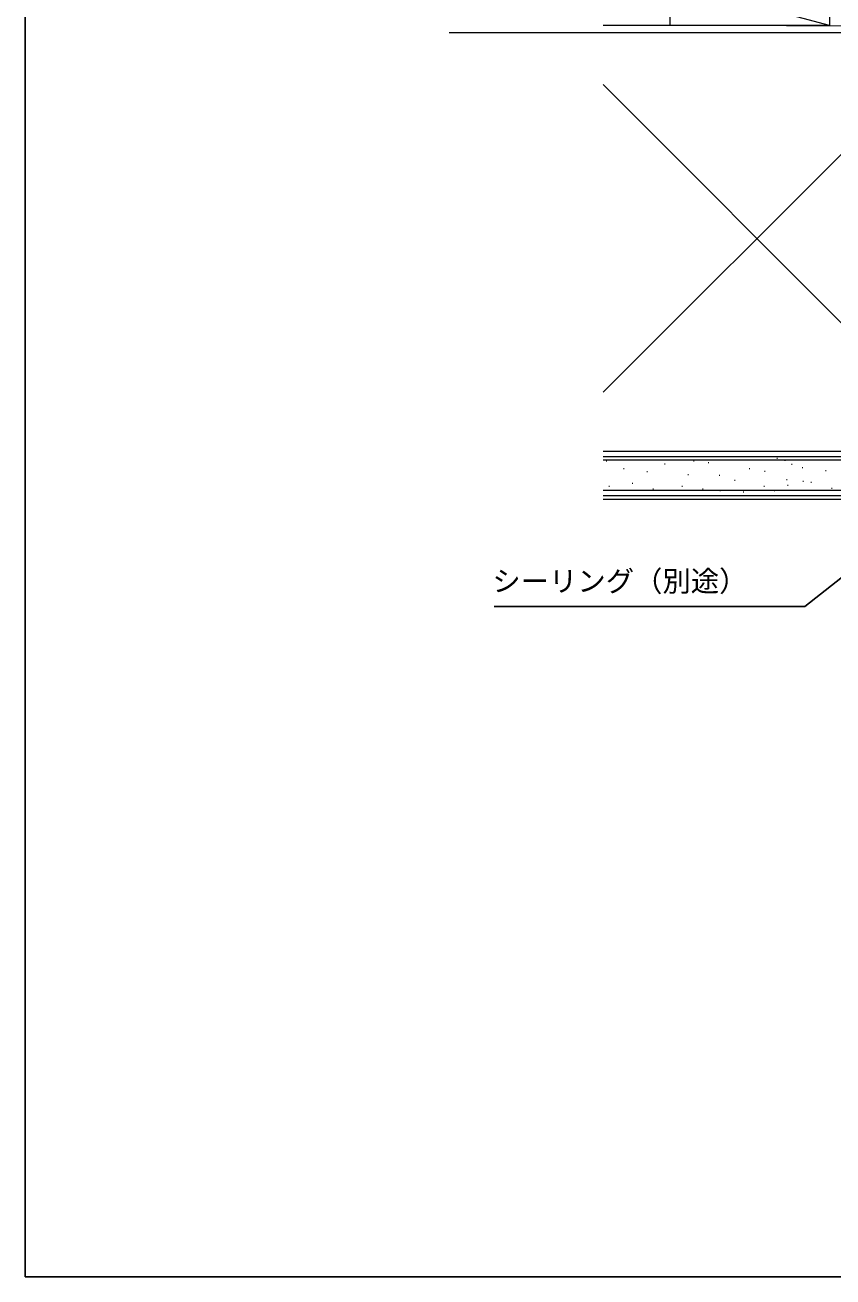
# Model space of a CAD drawing. Units: millimetres, scale not verified. Extents: x -525 to 525, y -783 to 779.
# Drawn here: x -525 to -297, y -782.9 to -429.5 of the extents above; entities that cross this region are included whole.
import ezdxf
from ezdxf.enums import TextEntityAlignment as Align

# ---------------------------------------------------------------- set-up
doc = ezdxf.new("R2010")
doc.units = ezdxf.units.MM
doc.header["$LTSCALE"] = 4
for name, color, linetype, lineweight in [('0-4_YKK_12', 2, 'Continuous', 18), ('0-8_YSS_K', 3, 'Continuous', 18), ('0-9_YSS_KE', 3, 'Continuous', 18)]:
    doc.layers.add(name, color=color, linetype=linetype, lineweight=lineweight)
doc.layers.add('0-6_YKK_D', color=6, linetype='Continuous')
doc.layers.add('0-7_YKK_ZWAK', color=7, linetype='Continuous')
doc.styles.add('ＭＳ ゴシック', font='')
doc.styles.get('ＭＳ ゴシック').set_extended_font_data('MS Gothic')

msp = doc.modelspace()

# ---------------------------------------------------------------- linework, layer by layer
at = {"layer": '0-4_YKK_12'}
msp.add_line((-405.271, -431.633), (400.687, -431.633), dxfattribs=at)
at = {"layer": '0-6_YKK_D'}
msp.add_lwpolyline([(-268.921, -565.22), (-270.924, -566.798), (-304.976, -593.633), (-392.572, -593.633)], dxfattribs=at)
at = {"layer": '0-7_YKK_ZWAK'}
msp.add_line((-525, 747.1), (-525, -782.9), dxfattribs=at)
msp.add_lwpolyline([(-525, -782.9), (525, -782.9), (525, 747.1)], dxfattribs=at)
at = {"layer": '0-8_YSS_K'}
for p, q in [((-298, -429.633), (-343, -417.633)), ((-258.5, -429.833), (-361.855, -533.188)), ((-361.855, -446.306), (-258.5, -549.833)), ((-361.855, -551.333), (-245, -551.333)), ((-360.843, -552.657), (-361.043, -552.657)), ((-344.36, -553.481), (-344.56, -553.481)), ((-336.118, -552.657), (-336.318, -552.657)), ((-332.027, -553.09), (-332.227, -553.09)), ((-325.401, -552.311), (-325.601, -552.311)), ((-312.603, -551.921), (-312.803, -551.921)), ((-310.424, -552.399), (-310.624, -552.399)), ((-308.536, -553.539), (-308.736, -553.539)), ((-305.479, -554.547), (-305.679, -554.547)), ((-355.898, -554.806), (-356.098, -554.806)), ((-349.305, -555.63), (-349.505, -555.63)), ((-337.767, -556.454), (-337.967, -556.454)), ((-328.909, -556.709), (-329.109, -556.709)), ((-324.58, -558.102), (-324.78, -558.102)), ((-320.459, -554.806), (-320.659, -554.806)), ((-316.111, -555.539), (-316.311, -555.539)), ((-309.875, -557.878), (-310.075, -557.878)), ((-298.885, -555.371), (-299.085, -555.371)), ((-361.855, -560.833), (-245, -560.833)), ((-360.019, -559.75), (-360.219, -559.75)), ((-353.426, -558.926), (-353.626, -558.926)), ((-347.657, -560.575), (-347.857, -560.575)), ((-339.415, -559.75), (-339.615, -559.75)), ((-333.646, -560.575), (-333.846, -560.575)), ((-328.719, -560.996), (-328.919, -560.996)), ((-322.108, -561.399), (-322.308, -561.399)), ((-316.339, -559.75), (-316.539, -559.75)), ((-313.383, -560.996), (-313.583, -560.996)), ((-309.6, -559.492), (-309.8, -559.492)), ((-305.266, -558.389), (-305.466, -558.389)), ((-303.006, -558.668), (-303.206, -558.668)), ((-297.237, -560.316), (-297.437, -560.316)), ((-361.855, -563.333), (-245, -563.333))]:
    msp.add_line(p, q, dxfattribs=at)
at = {"layer": '0-9_YSS_KE'}
for p, q in [((-343, -417.633), (-343, -429.633)), ((-361.855, -549.833), (-245, -549.833)), ((-245, -552.333), (-361.855, -552.333)), ((-361.855, -562.333), (-245, -562.333))]:
    msp.add_line(p, q, dxfattribs=at)
for points in [[(-361.855, -417.633), (-298, -417.633), (-298, -429.633), (-361.855, -429.633)], [(-361.855, -549.833), (-258.5, -549.833), (-258.5, -429.833), (-361.855, -429.633)]]:
    msp.add_lwpolyline(points, dxfattribs=at)

# ---------------------------------------------------------------- texts
at = {"layer": '0-6_YKK_D', "style": 'ＭＳ ゴシック'}
msp.add_text('シーリング（別途）', height=5.865, dxfattribs=at).set_placement((-393.117, -591.178), align=Align.BOTTOM_LEFT)

doc.saveas('drawing.dxf')
